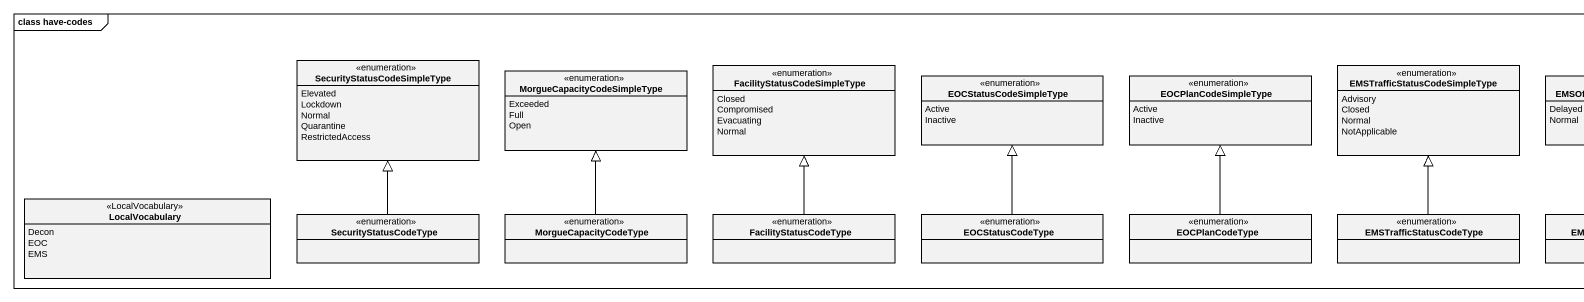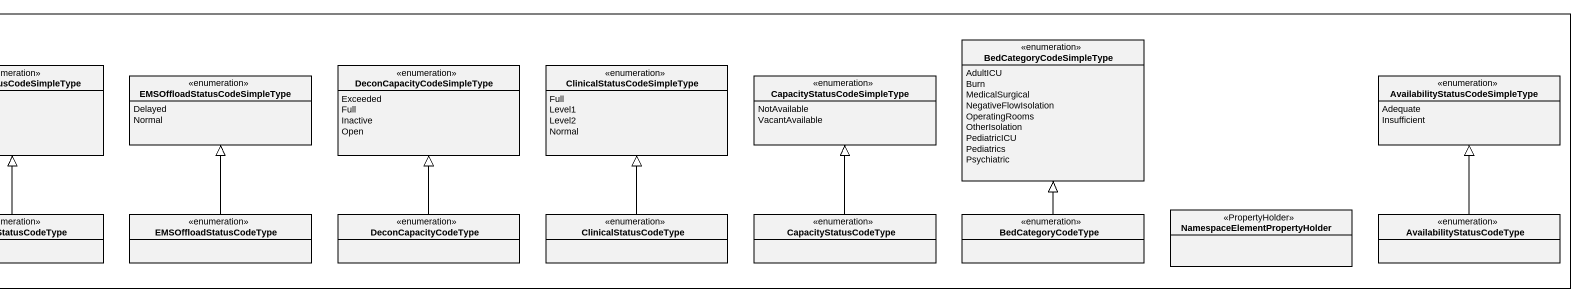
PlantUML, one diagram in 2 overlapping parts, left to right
@startuml
mainframe class have-codes
hide circle
hide empty members
enum BedCategoryCodeSimpleType {
  AdultICU
  Burn
  MedicalSurgical
  NegativeFlowIsolation
  OperatingRooms
  OtherIsolation
  PediatricICU
  Pediatrics
  Psychiatric
}
enum SecurityStatusCodeSimpleType {
  Elevated
  Lockdown
  Normal
  Quarantine
  RestrictedAccess
}
enum MorgueCapacityCodeSimpleType {
  Exceeded
  Full
  Open
}
enum FacilityStatusCodeSimpleType {
  Closed
  Compromised
  Evacuating
  Normal
}
enum EOCStatusCodeSimpleType {
  Active
  Inactive
}
enum EOCPlanCodeSimpleType {
  Active
  Inactive
}
enum "EMSTrafficStatusCodeSimpleType" as EMSTrafficStatusCodeSimpleTy {
  Advisory
  Closed
  Normal
  NotApplicable
}
enum "EMSOffloadStatusCodeSimpleType" as EMSOffloadStatusCodeSimpleTy {
  Delayed
  Normal
}
enum DeconCapacityCodeSimpleType {
  Exceeded
  Full
  Inactive
  Open
}
enum ClinicalStatusCodeSimpleType {
  Full
  Level1
  Level2
  Normal
}
enum CapacityStatusCodeSimpleType {
  NotAvailable
  VacantAvailable
}
enum "AvailabilityStatusCodeSimpleType" as AvailabilityStatusCodeSimple {
  Adequate
  Insufficient
}
enum LocalVocabulary <<LocalVocabulary>> {
  Decon
  EOC
  EMS
}
enum SecurityStatusCodeType
enum MorgueCapacityCodeType
enum FacilityStatusCodeType
enum EOCStatusCodeType
enum EOCPlanCodeType
enum EMSTrafficStatusCodeType
enum EMSOffloadStatusCodeType
enum DeconCapacityCodeType
enum ClinicalStatusCodeType
enum CapacityStatusCodeType
enum BedCategoryCodeType
class "NamespaceElementPropertyHolder" as NamespaceElementPropertyHold <<PropertyHolder>>
enum AvailabilityStatusCodeType
SecurityStatusCodeType -up-|> SecurityStatusCodeSimpleType
MorgueCapacityCodeType -up-|> MorgueCapacityCodeSimpleType
FacilityStatusCodeType -up-|> FacilityStatusCodeSimpleType
EOCStatusCodeType -up-|> EOCStatusCodeSimpleType
EOCPlanCodeType -up-|> EOCPlanCodeSimpleType
EMSTrafficStatusCodeType -up-|> EMSTrafficStatusCodeSimpleTy
EMSOffloadStatusCodeType -up-|> EMSOffloadStatusCodeSimpleTy
DeconCapacityCodeType -up-|> DeconCapacityCodeSimpleType
ClinicalStatusCodeType -up-|> ClinicalStatusCodeSimpleType
CapacityStatusCodeType -up-|> CapacityStatusCodeSimpleType
BedCategoryCodeType -up-|> BedCategoryCodeSimpleType
AvailabilityStatusCodeType -up-|> AvailabilityStatusCodeSimple
@enduml
